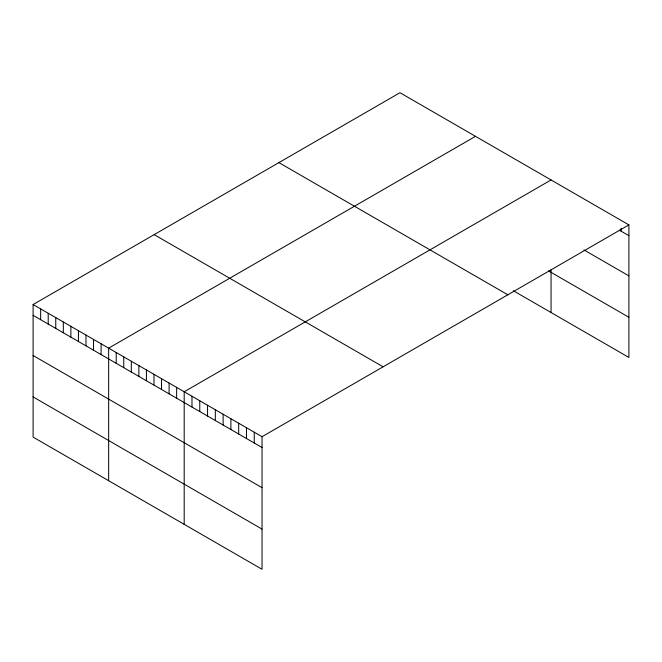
<?xml version="1.0" encoding="UTF-8"?>
<svg xmlns="http://www.w3.org/2000/svg" width="662" height="662" viewBox="0 0 662 662"><rect width="100%" height="100%" fill="white"/><g stroke="black" fill="none" stroke-linecap="round" stroke-linejoin="round"><path stroke-width="0.99" d="M33.1 304.537L262.036 436.705L262.036 569.279L33.1 437.102L33.1 304.537L399.964 92.721L628.9 224.898L628.9 357.463L513.29 290.717M475.515 136.339L108.651 348.146L108.651 480.72M551.065 179.956L184.193 391.763L184.193 524.337M262.036 436.705L628.9 224.898M619.384 230.202L628.9 235.689M583.925 249.913L628.9 275.88M548.541 270.89L628.9 317.28M278.901 162.62L507.837 294.797M154.163 234.638L383.099 366.806M33.1 315.327L262.036 447.504M33.1 355.511L262.036 487.687M33.1 396.919L262.036 529.087M621.113 228.258L621.113 231.195M551.065 269.583L551.065 312.53M254.249 432.212L254.249 443.002M246.463 427.718L246.463 438.509M238.684 423.225L238.684 434.015M230.897 418.732L230.897 429.522M223.119 414.238L223.119 425.029M215.332 409.745L215.332 420.536M207.545 405.252L207.545 416.042M199.767 400.758L199.767 411.549M191.98 396.265L191.98 407.056M176.638 387.402L176.638 398.201M169.083 383.041L169.083 393.84M161.528 378.681L161.528 389.479M153.981 374.32L153.981 385.11M146.426 369.959L146.426 380.749M138.871 365.598L138.871 376.388M131.316 361.237L131.316 372.027M123.761 356.876L123.761 367.667M116.206 352.515L116.206 363.306M101.096 343.785L101.096 354.584M93.541 339.424L93.541 350.223M85.986 335.063L85.986 345.862M78.43 330.702L78.43 341.493M70.875 326.341L70.875 337.132M63.32 321.98L63.32 332.771M55.765 317.619L55.765 328.41M48.21 313.258L48.21 324.049M40.655 308.897L40.655 319.688"/></g></svg>
